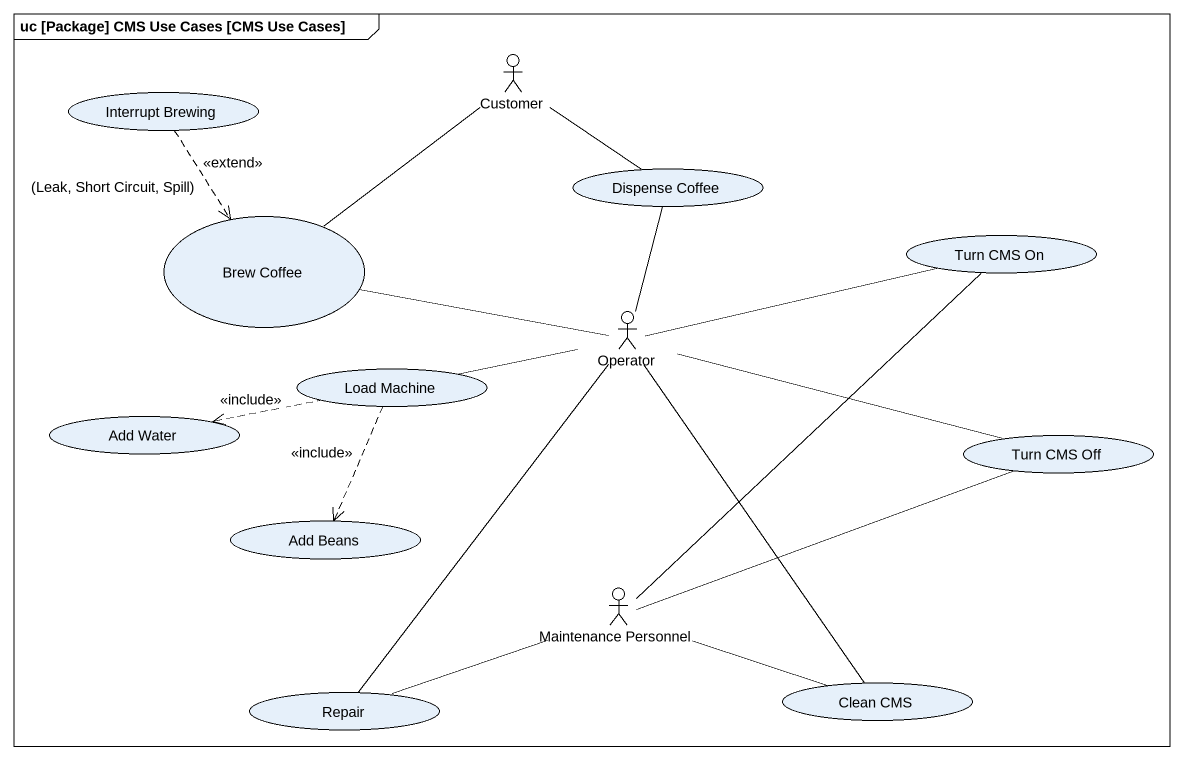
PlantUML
@startuml
mainframe uc [Package] CMS Use Cases [CMS Use Cases]
usecase "Interrupt Brewing" as Interrupt_Brewing
actor Customer
usecase "Dispense Coffee" as Dispense_Coffee
usecase "Brew Coffee" as Brew_Coffee
usecase "Turn CMS On" as Turn_CMS_On
actor Operator
usecase "Load Machine" as Load_Machine
usecase "Add Water" as Add_Water
usecase "Turn CMS Off" as Turn_CMS_Off
usecase "Add Beans" as Add_Beans
actor "Maintenance Personnel" as Maintenance_Personnel
usecase Repair
usecase "Clean CMS" as Clean_CMS
Interrupt_Brewing ..> Brew_Coffee : <<extend>>\n(Leak, Short Circuit, Spill)
Customer -- Dispense_Coffee
Brew_Coffee -up- Customer
Operator -up- Dispense_Coffee
Operator -left- Brew_Coffee
Operator -right- Turn_CMS_On
Operator -left- Load_Machine
Operator -right- Turn_CMS_Off
Operator -- Repair
Operator -- Clean_CMS
Load_Machine .left.> Add_Water : <<include>>
Load_Machine ..> Add_Beans : <<include>>
Maintenance_Personnel -up- Turn_CMS_On
Maintenance_Personnel -right- Turn_CMS_Off
Maintenance_Personnel -left- Repair
Maintenance_Personnel -right- Clean_CMS
@enduml
